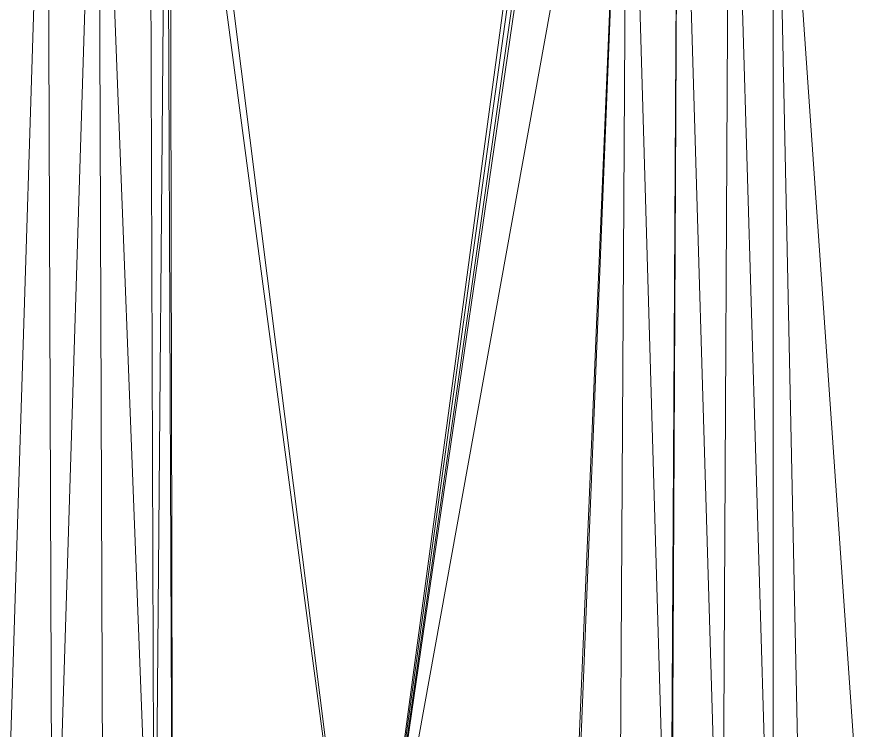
# Model space of a CAD drawing. Header units: metres. Extents: x 246428 to 246884, y 7418966 to 7419490.
# Drawn here: x 246703.22 to 246719.67, y 7419394.18 to 7419408.15 of the extents above; entities that cross this region are included whole.
import ezdxf

# ---------------------------------------------------------------- set-up
doc = ezdxf.new("R2010")
doc.units = ezdxf.units.M
doc.linetypes.add('blank name', pattern=[0])
doc.layers.add('_12D_UNMAPPED', color=7, linetype='Continuous')

msp = doc.modelspace()

# ---------------------------------------------------------------- linework, layer by layer
at = {"layer": '_12D_UNMAPPED', "color": 3, "linetype": 'blank name', "lineweight": 0}
for points in [[(246710.008, 7419388.055, 35.122), (246706.218, 7419416.658, 34.767), (246706.413, 7419416.7, 34.77)], [(246710.008, 7419388.055, 35.122), (246706.413, 7419416.7, 34.77), (246713.872, 7419416.692, 34.907)], [(246710.008, 7419388.055, 35.122), (246713.872, 7419416.692, 34.907), (246713.976, 7419416.666, 34.909)], [(246714.102, 7419416.655, 34.911), (246710.008, 7419388.055, 35.122), (246713.976, 7419416.666, 34.909)], [(246702.919, 7419388.055, 34.993), (246702.818, 7419416.655, 34.705), (246703.818, 7419416.655, 34.723)], [(246703.919, 7419388.055, 35.011), (246702.919, 7419388.055, 34.993), (246703.818, 7419416.655, 34.723)], [(246703.919, 7419388.055, 35.011), (246703.818, 7419416.655, 34.723), (246704.818, 7419416.655, 34.742)], [(246704.919, 7419388.055, 35.03), (246703.919, 7419388.055, 35.011), (246704.818, 7419416.655, 34.742)], [(246705.919, 7419388.055, 35.048), (246704.919, 7419388.055, 35.03), (246704.818, 7419416.655, 34.742)], [(246705.919, 7419388.055, 35.048), (246704.818, 7419416.655, 34.742), (246705.818, 7419416.655, 34.76)], [(246705.919, 7419388.055, 35.048), (246705.818, 7419416.655, 34.76), (246706.157, 7419416.655, 34.766)], [(246706.279, 7419388.055, 35.054), (246705.919, 7419388.055, 35.048), (246706.157, 7419416.655, 34.766)], [(246706.218, 7419416.658, 34.767), (246706.279, 7419388.055, 35.054), (246706.157, 7419416.655, 34.766)], [(246706.279, 7419388.055, 35.054), (246706.279, 7419388.055, 35.054), (246706.157, 7419416.655, 34.766)], [(246710.008, 7419388.055, 35.122), (246706.279, 7419388.055, 35.054), (246706.218, 7419416.658, 34.767)], [(246714.176, 7419416.655, 34.912), (246715.176, 7419416.655, 34.931), (246710.008, 7419388.055, 35.122)], [(246714.176, 7419416.655, 34.912), (246710.008, 7419388.055, 35.122), (246714.102, 7419416.655, 34.911)], [(246715.176, 7419416.655, 34.931), (246713.979, 7419388.055, 35.195), (246710.008, 7419388.055, 35.122)], [(246715.176, 7419416.655, 34.931), (246714.029, 7419388.055, 35.196), (246713.979, 7419388.055, 35.195)], [(246715.008, 7419388.055, 35.214), (246714.029, 7419388.055, 35.196), (246715.176, 7419416.655, 34.931)], [(246716.008, 7419388.055, 35.232), (246715.008, 7419388.055, 35.214), (246715.176, 7419416.655, 34.931)], [(246716.008, 7419388.055, 35.232), (246715.176, 7419416.655, 34.931), (246716.176, 7419416.655, 34.949)], [(246716.029, 7419388.055, 35.232), (246716.008, 7419388.055, 35.232), (246716.176, 7419416.655, 34.949)], [(246717.029, 7419388.055, 35.251), (246716.029, 7419388.055, 35.232), (246716.176, 7419416.655, 34.949)], [(246717.029, 7419388.055, 35.251), (246716.176, 7419416.655, 34.949), (246717.176, 7419416.655, 34.967)], [(246718.029, 7419388.055, 35.269), (246717.029, 7419388.055, 35.251), (246717.176, 7419416.655, 34.967)], [(246718.029, 7419388.055, 35.269), (246717.176, 7419416.655, 34.967), (246718.029, 7419416.655, 34.983)], [(246720.008, 7419388.055, 35.305), (246718.029, 7419416.655, 34.983), (246721.187, 7419416.657, 35.04)], [(246718.629, 7419388.055, 35.28), (246718.03, 7419388.055, 35.269), (246718.029, 7419416.655, 34.983)], [(246718.03, 7419388.055, 35.269), (246718.029, 7419388.055, 35.269), (246718.029, 7419416.655, 34.983)], [(246720.008, 7419388.055, 35.305), (246718.629, 7419388.055, 35.28), (246718.029, 7419416.655, 34.983)]]:
    msp.add_3dface(points, dxfattribs=at)

doc.saveas('drawing.dxf')
